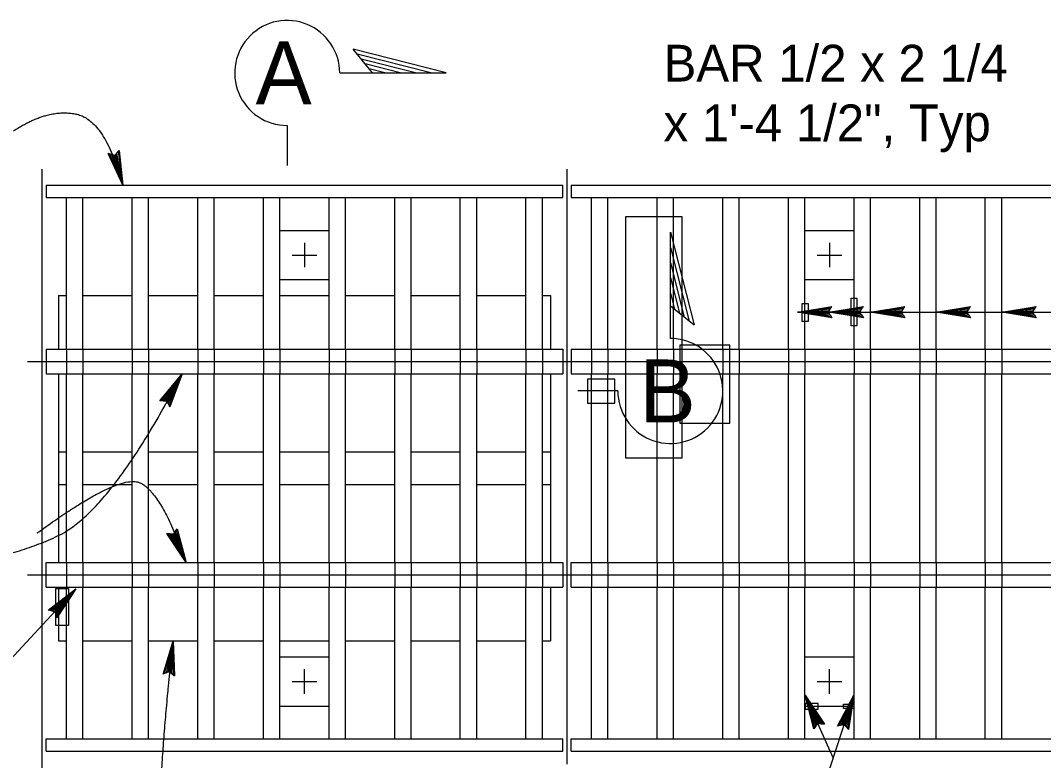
# Model space of a CAD drawing. Extents: x 0 to 2.83, y 0 to 1.83.
# Drawn here: x 1.2343 to 1.5591, y 0.4156 to 0.6506 of the extents above; entities that cross this region are included whole.
import ezdxf

# ---------------------------------------------------------------- set-up
doc = ezdxf.new("R2010")
doc.units = 0
for name, color, linetype in [('str_Center-Line-A', 7, 'Continuous'), ('str_Masking-Shape-A', 7, 'Continuous'), ('str_Misc-Steel-A', 7, 'Continuous'), ('str_Misc-Steel-C', 7, 'Continuous'), ('str_Text-A', 7, 'Continuous')]:
    doc.layers.add(name, color=color, linetype=linetype)

msp = doc.modelspace()

# ---------------------------------------------------------------- linework, layer by layer
at = {"layer": 'str_Center-Line-A'}
for p, q in [((1.24112, 0.60336), (1.24112, 0.40292)), ((1.40779, 0.60336), (1.40779, 0.4144)), ((1.23651, 0.54224), (1.75675, 0.54224)), ((1.23651, 0.47453), (1.75675, 0.47453))]:
    msp.add_line(p, q, dxfattribs=at)
at = {"layer": 'str_Masking-Shape-A'}
for points in [[(1.42637, 0.51171), (1.44433, 0.51171), (1.44433, 0.58827), (1.42637, 0.58827)], [(1.49799, 0.56241), (1.49986, 0.56241), (1.49986, 0.55357), (1.49799, 0.55357)], [(1.4825, 0.56065), (1.48437, 0.56065), (1.48437, 0.55497), (1.4825, 0.55497)], [(1.45948, 0.5475), (1.44358, 0.5475), (1.44358, 0.52267), (1.45948, 0.52267)], [(1.41431, 0.52904), (1.42295, 0.52904), (1.42295, 0.53663), (1.41431, 0.53663)], [(1.24556, 0.4702), (1.24959, 0.4702), (1.24959, 0.45843), (1.24556, 0.45843)], [(1.48345, 0.43187), (1.48752, 0.43187), (1.48752, 0.43364), (1.48345, 0.43364)], [(1.49882, 0.43212), (1.49558, 0.43212), (1.49558, 0.43344), (1.49882, 0.43344)]]:
    msp.add_lwpolyline(points, close=True, dxfattribs=at)
at = {"layer": 'str_Misc-Steel-A'}
for p, q in [((1.24242, 0.59823), (1.40649, 0.59823)), ((1.24242, 0.59823), (1.24242, 0.59432)), ((1.40649, 0.59432), (1.40649, 0.59823)), ((1.40909, 0.59823), (1.57315, 0.59823)), ((1.40909, 0.59823), (1.40909, 0.59432)), ((1.24242, 0.59432), (1.40649, 0.59432)), ((1.24893, 0.54615), (1.24893, 0.59432)), ((1.25414, 0.54615), (1.25414, 0.59432)), ((1.26977, 0.54615), (1.26977, 0.59432)), ((1.27498, 0.54615), (1.27498, 0.59432)), ((1.2906, 0.54615), (1.2906, 0.59432)), ((1.29581, 0.54615), (1.29581, 0.59432)), ((1.31143, 0.54615), (1.31143, 0.59432)), ((1.31664, 0.54615), (1.31664, 0.59432)), ((1.33227, 0.54615), (1.33227, 0.59432)), ((1.33748, 0.54615), (1.33748, 0.59432)), ((1.3531, 0.54615), (1.3531, 0.59432)), ((1.35831, 0.54615), (1.35831, 0.59432)), ((1.37393, 0.54615), (1.37393, 0.59432)), ((1.37914, 0.54615), (1.37914, 0.59432)), ((1.39477, 0.54615), (1.39477, 0.59432)), ((1.39998, 0.54615), (1.39998, 0.59432)), ((1.40909, 0.59432), (1.57315, 0.59432)), ((1.4156, 0.54615), (1.4156, 0.59432)), ((1.42081, 0.54615), (1.42081, 0.59432)), ((1.43643, 0.54615), (1.43643, 0.59432)), ((1.44164, 0.54615), (1.44164, 0.59432)), ((1.45727, 0.54615), (1.45727, 0.59432)), ((1.46248, 0.54615), (1.46248, 0.59432)), ((1.4781, 0.54615), (1.4781, 0.59432)), ((1.48331, 0.54615), (1.48331, 0.59432)), ((1.49893, 0.54615), (1.49893, 0.59432)), ((1.50414, 0.54615), (1.50414, 0.59432)), ((1.51977, 0.54615), (1.51977, 0.59432)), ((1.52498, 0.54615), (1.52498, 0.59432)), ((1.5406, 0.54615), (1.5406, 0.59432)), ((1.54581, 0.54615), (1.54581, 0.59432)), ((1.31664, 0.58391), (1.33227, 0.58391)), ((1.48331, 0.58391), (1.49893, 0.58391)), ((1.32445, 0.58), (1.32445, 0.57219)), ((1.49112, 0.58), (1.49112, 0.57219)), ((1.32055, 0.57609), (1.32836, 0.57609)), ((1.48721, 0.57609), (1.49503, 0.57609)), ((1.31664, 0.56828), (1.33227, 0.56828)), ((1.48331, 0.56828), (1.49893, 0.56828)), ((1.24242, 0.54615), (1.24242, 0.53833)), ((1.24242, 0.54615), (1.40649, 0.54615)), ((1.24893, 0.54615), (1.24893, 0.53833)), ((1.25414, 0.54615), (1.25414, 0.53833)), ((1.26977, 0.54615), (1.26977, 0.53833)), ((1.27498, 0.54615), (1.27498, 0.53833)), ((1.2906, 0.54615), (1.2906, 0.53833)), ((1.29581, 0.54615), (1.29581, 0.53833)), ((1.31143, 0.54615), (1.31143, 0.53833)), ((1.31664, 0.54615), (1.31664, 0.53833)), ((1.33227, 0.54615), (1.33227, 0.53833)), ((1.33748, 0.54615), (1.33748, 0.53833)), ((1.3531, 0.54615), (1.3531, 0.53833)), ((1.35831, 0.54615), (1.35831, 0.53833)), ((1.37393, 0.54615), (1.37393, 0.53833)), ((1.37914, 0.54615), (1.37914, 0.53833)), ((1.39477, 0.54615), (1.39477, 0.53833)), ((1.39998, 0.54615), (1.39998, 0.53833)), ((1.40649, 0.54615), (1.40649, 0.53833)), ((1.40909, 0.54615), (1.40909, 0.53833)), ((1.40909, 0.54615), (1.57315, 0.54615)), ((1.4156, 0.54615), (1.4156, 0.53833)), ((1.42081, 0.54615), (1.42081, 0.53833)), ((1.43643, 0.54615), (1.43643, 0.53833)), ((1.44164, 0.54615), (1.44164, 0.53833)), ((1.45727, 0.54615), (1.45727, 0.53833)), ((1.46248, 0.54615), (1.46248, 0.53833)), ((1.4781, 0.54615), (1.4781, 0.53833)), ((1.48331, 0.54615), (1.48331, 0.53833)), ((1.49893, 0.54615), (1.49893, 0.53833)), ((1.50414, 0.54615), (1.50414, 0.53833)), ((1.51977, 0.54615), (1.51977, 0.53833)), ((1.52498, 0.54615), (1.52498, 0.53833)), ((1.5406, 0.54615), (1.5406, 0.53833)), ((1.54581, 0.54615), (1.54581, 0.53833)), ((1.24242, 0.53833), (1.40649, 0.53833)), ((1.24893, 0.47844), (1.24893, 0.53833)), ((1.25414, 0.47844), (1.25414, 0.53833)), ((1.26977, 0.47844), (1.26977, 0.53833)), ((1.27498, 0.47844), (1.27498, 0.53833)), ((1.2906, 0.47844), (1.2906, 0.53833)), ((1.29581, 0.47844), (1.29581, 0.53833)), ((1.31143, 0.47844), (1.31143, 0.53833)), ((1.31664, 0.47844), (1.31664, 0.53833)), ((1.33227, 0.47844), (1.33227, 0.53833)), ((1.33748, 0.47844), (1.33748, 0.53833)), ((1.3531, 0.47844), (1.3531, 0.53833)), ((1.35831, 0.47844), (1.35831, 0.53833)), ((1.37393, 0.47844), (1.37393, 0.53833)), ((1.37914, 0.47844), (1.37914, 0.53833)), ((1.39477, 0.47844), (1.39477, 0.53833)), ((1.39998, 0.47844), (1.39998, 0.53833)), ((1.40909, 0.53833), (1.57315, 0.53833)), ((1.4156, 0.47844), (1.4156, 0.53833)), ((1.42081, 0.47844), (1.42081, 0.53833)), ((1.43643, 0.47844), (1.43643, 0.53833)), ((1.44164, 0.47844), (1.44164, 0.53833)), ((1.45727, 0.47844), (1.45727, 0.53833)), ((1.46248, 0.47844), (1.46248, 0.53833)), ((1.4781, 0.47844), (1.4781, 0.53833)), ((1.48331, 0.47844), (1.48331, 0.53833)), ((1.49893, 0.47844), (1.49893, 0.53833)), ((1.50414, 0.47844), (1.50414, 0.53833)), ((1.51977, 0.47844), (1.51977, 0.53833)), ((1.52498, 0.47844), (1.52498, 0.53833)), ((1.5406, 0.47844), (1.5406, 0.53833)), ((1.54581, 0.47844), (1.54581, 0.53833)), ((1.24242, 0.47063), (1.24242, 0.47844)), ((1.24242, 0.47844), (1.40649, 0.47844)), ((1.24893, 0.47844), (1.24893, 0.47063)), ((1.25414, 0.47844), (1.25414, 0.47063)), ((1.26977, 0.47844), (1.26977, 0.47063)), ((1.27498, 0.47844), (1.27498, 0.47063)), ((1.2906, 0.47844), (1.2906, 0.47063)), ((1.29581, 0.47844), (1.29581, 0.47063)), ((1.31143, 0.47844), (1.31143, 0.47063)), ((1.31664, 0.47844), (1.31664, 0.47063)), ((1.33227, 0.47844), (1.33227, 0.47063)), ((1.33748, 0.47844), (1.33748, 0.47063)), ((1.3531, 0.47844), (1.3531, 0.47063)), ((1.35831, 0.47844), (1.35831, 0.47063)), ((1.37393, 0.47844), (1.37393, 0.47063)), ((1.37914, 0.47844), (1.37914, 0.47063)), ((1.39477, 0.47844), (1.39477, 0.47063)), ((1.39998, 0.47844), (1.39998, 0.47063)), ((1.40649, 0.47844), (1.40649, 0.47063)), ((1.40909, 0.47063), (1.40909, 0.47844)), ((1.40909, 0.47844), (1.57315, 0.47844)), ((1.4156, 0.47844), (1.4156, 0.47063)), ((1.42081, 0.47844), (1.42081, 0.47063)), ((1.43643, 0.47844), (1.43643, 0.47063)), ((1.44164, 0.47844), (1.44164, 0.47063)), ((1.45727, 0.47844), (1.45727, 0.47063)), ((1.46248, 0.47844), (1.46248, 0.47063)), ((1.4781, 0.47844), (1.4781, 0.47063)), ((1.48331, 0.47844), (1.48331, 0.47063)), ((1.49893, 0.47844), (1.49893, 0.47063)), ((1.50414, 0.47844), (1.50414, 0.47063)), ((1.51977, 0.47844), (1.51977, 0.47063)), ((1.52498, 0.47844), (1.52498, 0.47063)), ((1.5406, 0.47844), (1.5406, 0.47063)), ((1.54581, 0.47844), (1.54581, 0.47063)), ((1.24242, 0.47063), (1.40649, 0.47063)), ((1.24893, 0.42245), (1.24893, 0.47063)), ((1.25414, 0.42245), (1.25414, 0.47063)), ((1.26977, 0.42245), (1.26977, 0.47063)), ((1.27498, 0.42245), (1.27498, 0.47063)), ((1.2906, 0.42245), (1.2906, 0.47063)), ((1.29581, 0.42245), (1.29581, 0.47063)), ((1.31143, 0.42245), (1.31143, 0.47063)), ((1.31664, 0.42245), (1.31664, 0.47063)), ((1.33227, 0.42245), (1.33227, 0.47063)), ((1.33748, 0.42245), (1.33748, 0.47063)), ((1.3531, 0.42245), (1.3531, 0.47063)), ((1.35831, 0.42245), (1.35831, 0.47063)), ((1.37393, 0.42245), (1.37393, 0.47063)), ((1.37914, 0.42245), (1.37914, 0.47063)), ((1.39477, 0.42245), (1.39477, 0.47063)), ((1.39998, 0.42245), (1.39998, 0.47063)), ((1.40909, 0.47063), (1.57315, 0.47063)), ((1.4156, 0.42245), (1.4156, 0.47063)), ((1.42081, 0.42245), (1.42081, 0.47063)), ((1.43643, 0.42245), (1.43643, 0.47063)), ((1.44164, 0.42245), (1.44164, 0.47063)), ((1.45727, 0.42245), (1.45727, 0.47063)), ((1.46248, 0.42245), (1.46248, 0.47063)), ((1.4781, 0.42245), (1.4781, 0.47063)), ((1.48331, 0.42245), (1.48331, 0.47063)), ((1.49893, 0.42245), (1.49893, 0.47063)), ((1.50414, 0.42245), (1.50414, 0.47063)), ((1.51977, 0.42245), (1.51977, 0.47063)), ((1.52498, 0.42245), (1.52498, 0.47063)), ((1.5406, 0.42245), (1.5406, 0.47063)), ((1.54581, 0.42245), (1.54581, 0.47063)), ((1.31664, 0.44849), (1.33227, 0.44849)), ((1.48331, 0.44849), (1.49893, 0.44849)), ((1.32445, 0.43677), (1.32445, 0.44458)), ((1.49112, 0.43677), (1.49112, 0.44458)), ((1.32055, 0.44068), (1.32836, 0.44068)), ((1.48721, 0.44068), (1.49503, 0.44068)), ((1.31664, 0.43287), (1.33227, 0.43287)), ((1.48331, 0.43287), (1.49893, 0.43287)), ((1.24242, 0.41854), (1.24242, 0.42245)), ((1.24242, 0.42245), (1.40649, 0.42245)), ((1.40649, 0.41854), (1.40649, 0.42245)), ((1.40909, 0.41854), (1.40909, 0.42245)), ((1.40909, 0.42245), (1.57315, 0.42245)), ((1.24242, 0.41854), (1.40649, 0.41854)), ((1.40909, 0.41854), (1.57315, 0.41854))]:
    msp.add_line(p, q, dxfattribs=at)
at = {"layer": 'str_Misc-Steel-C'}
for p, q in [((1.24633, 0.56321), (1.24893, 0.56321)), ((1.24633, 0.56321), (1.24633, 0.54615)), ((1.25414, 0.56321), (1.26977, 0.56321)), ((1.27498, 0.56321), (1.2906, 0.56321)), ((1.29581, 0.56321), (1.31143, 0.56321)), ((1.31664, 0.56321), (1.33227, 0.56321)), ((1.33748, 0.56321), (1.3531, 0.56321)), ((1.35831, 0.56321), (1.37393, 0.56321)), ((1.37914, 0.56321), (1.39477, 0.56321)), ((1.39998, 0.56321), (1.40258, 0.56321)), ((1.40258, 0.56321), (1.40258, 0.54615)), ((1.24633, 0.53833), (1.24633, 0.47844)), ((1.40258, 0.53833), (1.40258, 0.47844)), ((1.24633, 0.51359), (1.24893, 0.51359)), ((1.25414, 0.51359), (1.26977, 0.51359)), ((1.27498, 0.51359), (1.2906, 0.51359)), ((1.29581, 0.51359), (1.31143, 0.51359)), ((1.31664, 0.51359), (1.33227, 0.51359)), ((1.33748, 0.51359), (1.3531, 0.51359)), ((1.35831, 0.51359), (1.37393, 0.51359)), ((1.37914, 0.51359), (1.39477, 0.51359)), ((1.39998, 0.51359), (1.40258, 0.51359)), ((1.24633, 0.50318), (1.24893, 0.50318)), ((1.25414, 0.50318), (1.26977, 0.50318)), ((1.27498, 0.50318), (1.2906, 0.50318)), ((1.29581, 0.50318), (1.31143, 0.50318)), ((1.31664, 0.50318), (1.33227, 0.50318)), ((1.33748, 0.50318), (1.3531, 0.50318)), ((1.35831, 0.50318), (1.37393, 0.50318)), ((1.37914, 0.50318), (1.39477, 0.50318)), ((1.39998, 0.50318), (1.40258, 0.50318)), ((1.24633, 0.47063), (1.24633, 0.45356)), ((1.40258, 0.47063), (1.40258, 0.45356)), ((1.24633, 0.45356), (1.24893, 0.45356)), ((1.25414, 0.45356), (1.26977, 0.45356)), ((1.27498, 0.45356), (1.2906, 0.45356)), ((1.29581, 0.45356), (1.31143, 0.45356)), ((1.31664, 0.45356), (1.33227, 0.45356)), ((1.33748, 0.45356), (1.3531, 0.45356)), ((1.35831, 0.45356), (1.37393, 0.45356)), ((1.37914, 0.45356), (1.39477, 0.45356)), ((1.39998, 0.45356), (1.40258, 0.45356))]:
    msp.add_line(p, q, dxfattribs=at)
at = {"layer": 'str_Text-A'}
for p, q in [((1.36941, 0.63392), (1.33993, 0.64143)), ((1.34602, 0.63392), (1.33993, 0.64143)), ((1.36456, 0.63392), (1.3412, 0.63988)), ((1.35972, 0.63392), (1.34246, 0.63832)), ((1.35487, 0.63392), (1.34372, 0.63676)), ((1.33564, 0.63406), (1.33564, 0.63406)), ((1.33565, 0.63392), (1.36941, 0.63392)), ((1.35002, 0.63392), (1.34498, 0.6352)), ((1.31898, 0.61725), (1.31898, 0.60457)), ((1.26318, 0.608), (1.26215, 0.60831)), ((1.26678, 0.59823), (1.26215, 0.60831)), ((1.26678, 0.59823), (1.26266, 0.60816)), ((1.26318, 0.608), (1.26678, 0.59823)), ((1.26421, 0.6077), (1.26318, 0.608)), ((1.26369, 0.60785), (1.26678, 0.59823)), ((1.26494, 0.60848), (1.26421, 0.6077)), ((1.26421, 0.6077), (1.26678, 0.59823)), ((1.26678, 0.59823), (1.26457, 0.60809)), ((1.26494, 0.60848), (1.26567, 0.60926)), ((1.26678, 0.59823), (1.26494, 0.60848)), ((1.26531, 0.60887), (1.26678, 0.59823)), ((1.26567, 0.60926), (1.26678, 0.59823)), ((1.44062, 0.58335), (1.44814, 0.55388)), ((1.44062, 0.54959), (1.44062, 0.58335)), ((1.44062, 0.57851), (1.44658, 0.55514)), ((1.44062, 0.57366), (1.44502, 0.5564)), ((1.44062, 0.56881), (1.44347, 0.55766)), ((1.44062, 0.56396), (1.44191, 0.55893)), ((1.44062, 0.55997), (1.44814, 0.55388)), ((1.48094, 0.55797), (1.49188, 0.55979)), ((1.48094, 0.55797), (1.49159, 0.55934)), ((1.49131, 0.55888), (1.48094, 0.55797)), ((1.49075, 0.55797), (1.49131, 0.55888)), ((1.49096, 0.55797), (1.5019, 0.55979)), ((1.49096, 0.55797), (1.50162, 0.55934)), ((1.50133, 0.55888), (1.49096, 0.55797)), ((1.49131, 0.55888), (1.49188, 0.55979)), ((1.50077, 0.55797), (1.50133, 0.55888)), ((1.50133, 0.55888), (1.5019, 0.55979)), ((1.50414, 0.55797), (1.51508, 0.55979)), ((1.50414, 0.55797), (1.5148, 0.55934)), ((1.51452, 0.55888), (1.50414, 0.55797)), ((1.51396, 0.55797), (1.51452, 0.55888)), ((1.51452, 0.55888), (1.51508, 0.55979)), ((1.52498, 0.55797), (1.53591, 0.55979)), ((1.52498, 0.55797), (1.53563, 0.55934)), ((1.53535, 0.55888), (1.52498, 0.55797)), ((1.53479, 0.55797), (1.53535, 0.55888)), ((1.53535, 0.55888), (1.53591, 0.55979)), ((1.54581, 0.55797), (1.55675, 0.55979)), ((1.54581, 0.55797), (1.55647, 0.55934)), ((1.55618, 0.55888), (1.54581, 0.55797)), ((1.55562, 0.55797), (1.55618, 0.55888)), ((1.55618, 0.55888), (1.55675, 0.55979)), ((1.49103, 0.55842), (1.48094, 0.55797)), ((1.49075, 0.55797), (1.48094, 0.55797)), ((1.49188, 0.55614), (1.48094, 0.55797)), ((1.48094, 0.55797), (1.49131, 0.55705)), ((1.49159, 0.5566), (1.48094, 0.55797)), ((1.48094, 0.55797), (1.49103, 0.55751)), ((1.49131, 0.55705), (1.49075, 0.55797)), ((1.50105, 0.55842), (1.49096, 0.55797)), ((1.50077, 0.55797), (1.49096, 0.55797)), ((1.5019, 0.55614), (1.49096, 0.55797)), ((1.49096, 0.55797), (1.50133, 0.55705)), ((1.50162, 0.5566), (1.49096, 0.55797)), ((1.49096, 0.55797), (1.50105, 0.55751)), ((1.49131, 0.55705), (1.49188, 0.55614)), ((1.50133, 0.55705), (1.50077, 0.55797)), ((1.50133, 0.55705), (1.5019, 0.55614)), ((1.51424, 0.55842), (1.50414, 0.55797)), ((1.51396, 0.55797), (1.50414, 0.55797)), ((1.51508, 0.55614), (1.50414, 0.55797)), ((1.50414, 0.55797), (1.51452, 0.55705)), ((1.5148, 0.5566), (1.50414, 0.55797)), ((1.50414, 0.55797), (1.51424, 0.55751)), ((1.51452, 0.55705), (1.51396, 0.55797)), ((1.51452, 0.55705), (1.51508, 0.55614)), ((1.53507, 0.55842), (1.52498, 0.55797)), ((1.53479, 0.55797), (1.52498, 0.55797)), ((1.53591, 0.55614), (1.52498, 0.55797)), ((1.52498, 0.55797), (1.53535, 0.55705)), ((1.53563, 0.5566), (1.52498, 0.55797)), ((1.52498, 0.55797), (1.53507, 0.55751)), ((1.53535, 0.55705), (1.53479, 0.55797)), ((1.53535, 0.55705), (1.53591, 0.55614)), ((1.5559, 0.55842), (1.54581, 0.55797)), ((1.55562, 0.55797), (1.54581, 0.55797)), ((1.55675, 0.55614), (1.54581, 0.55797)), ((1.54581, 0.55797), (1.55618, 0.55705)), ((1.55647, 0.5566), (1.54581, 0.55797)), ((1.54581, 0.55797), (1.5559, 0.55751)), ((1.55618, 0.55705), (1.55562, 0.55797)), ((1.55618, 0.55705), (1.55675, 0.55614)), ((1.44077, 0.54959), (1.44077, 0.54959)), ((1.27858, 0.52974), (1.28559, 0.53833)), ((1.27912, 0.52976), (1.28559, 0.53833)), ((1.28559, 0.53833), (1.27965, 0.52978)), ((1.28559, 0.53833), (1.28019, 0.52979)), ((1.28073, 0.52981), (1.28559, 0.53833)), ((1.28098, 0.52934), (1.28559, 0.53833)), ((1.28124, 0.52887), (1.28559, 0.53833)), ((1.28559, 0.53833), (1.2815, 0.5284)), ((1.28559, 0.53833), (1.28176, 0.52793)), ((1.42395, 0.53292), (1.41127, 0.53292)), ((1.27965, 0.52978), (1.27858, 0.52974)), ((1.27965, 0.52978), (1.28073, 0.52981)), ((1.28073, 0.52981), (1.28124, 0.52887)), ((1.28124, 0.52887), (1.28176, 0.52793)), ((1.28181, 0.48754), (1.28074, 0.48769)), ((1.28686, 0.47844), (1.28074, 0.48769)), ((1.28686, 0.47844), (1.28127, 0.48761)), ((1.28181, 0.48754), (1.28686, 0.47844)), ((1.28287, 0.4874), (1.28181, 0.48754)), ((1.28234, 0.48747), (1.28686, 0.47844)), ((1.28347, 0.48829), (1.28287, 0.4874)), ((1.28287, 0.4874), (1.28686, 0.47844)), ((1.28686, 0.47844), (1.28317, 0.48784)), ((1.28347, 0.48829), (1.28408, 0.48917)), ((1.28686, 0.47844), (1.28347, 0.48829)), ((1.28378, 0.48873), (1.28686, 0.47844)), ((1.28408, 0.48917), (1.28686, 0.47844)), ((1.21699, 0.43244), (1.2519, 0.47013)), ((1.24313, 0.46334), (1.2519, 0.47013)), ((1.24365, 0.46324), (1.2519, 0.47013)), ((1.2519, 0.47013), (1.24418, 0.46314)), ((1.2519, 0.47013), (1.24471, 0.46303)), ((1.24523, 0.46293), (1.2519, 0.47013)), ((1.24538, 0.46241), (1.2519, 0.47013)), ((1.24552, 0.46189), (1.2519, 0.47013)), ((1.2519, 0.47013), (1.24566, 0.46138)), ((1.2519, 0.47013), (1.24581, 0.46086)), ((1.24418, 0.46314), (1.24313, 0.46334)), ((1.24418, 0.46314), (1.24523, 0.46293)), ((1.24523, 0.46293), (1.24552, 0.46189)), ((1.24552, 0.46189), (1.24581, 0.46086)), ((1.27957, 0.44295), (1.28279, 0.45356)), ((1.28006, 0.44317), (1.28279, 0.45356)), ((1.28279, 0.45356), (1.28055, 0.44339)), ((1.28279, 0.45356), (1.28104, 0.44361)), ((1.28152, 0.44383), (1.28279, 0.45356)), ((1.28194, 0.44349), (1.28279, 0.45356)), ((1.28236, 0.44315), (1.28279, 0.45356)), ((1.28279, 0.45356), (1.28277, 0.44282)), ((1.28279, 0.45356), (1.28319, 0.44248)), ((1.28055, 0.44339), (1.27957, 0.44295)), ((1.28055, 0.44339), (1.28152, 0.44383)), ((1.28152, 0.44383), (1.28236, 0.44315)), ((1.28236, 0.44315), (1.28319, 0.44248)), ((1.49227, 0.41642), (1.48343, 0.43634)), ((1.48741, 0.42737), (1.48343, 0.43634)), ((1.4862, 0.4256), (1.48343, 0.43634)), ((1.48343, 0.43634), (1.48954, 0.42708)), ((1.48848, 0.42723), (1.48343, 0.43634)), ((1.48343, 0.43634), (1.48681, 0.42648)), ((1.4865, 0.42604), (1.48343, 0.43634)), ((1.48343, 0.43634), (1.48711, 0.42693)), ((1.48794, 0.4273), (1.48343, 0.43634)), ((1.48343, 0.43634), (1.48901, 0.42715)), ((1.4849, 0.39358), (1.49884, 0.43634)), ((1.49372, 0.4265), (1.49884, 0.43634)), ((1.49424, 0.42663), (1.49884, 0.43634)), ((1.49884, 0.43634), (1.49476, 0.42676)), ((1.49884, 0.43634), (1.49528, 0.42688)), ((1.4958, 0.42701), (1.49884, 0.43634)), ((1.49615, 0.4266), (1.49884, 0.43634)), ((1.4965, 0.42619), (1.49884, 0.43634)), ((1.49884, 0.43634), (1.49684, 0.42578)), ((1.49884, 0.43634), (1.49719, 0.42537)), ((1.48681, 0.42648), (1.4862, 0.4256)), ((1.48681, 0.42648), (1.48741, 0.42737)), ((1.48741, 0.42737), (1.48848, 0.42723)), ((1.48848, 0.42723), (1.48954, 0.42708)), ((1.49476, 0.42676), (1.49372, 0.4265)), ((1.49476, 0.42676), (1.4958, 0.42701)), ((1.4958, 0.42701), (1.4965, 0.42619)), ((1.4965, 0.42619), (1.49719, 0.42537))]:
    msp.add_line(p, q, dxfattribs=at)
msp.add_lwpolyline([(1.48094, 0.55797), (1.58747, 0.55797), (1.58747, 0.55797)], dxfattribs=at)
for centre, start, end in [((1.31898, 0.63392), 0, 270.0005), ((1.44062, 0.53292), 179.9995, 90)]:
    msp.add_arc(centre, 0.01667, start, end, dxfattribs=at)
for points in [[(1.23206, 0.6155), (1.24328, 0.62284), (1.26121, 0.61874), (1.26678, 0.59823)], [(1.20948, 0.47792), (1.22971, 0.47903), (1.26305, 0.495), (1.28559, 0.53833)], [(1.23964, 0.48782), (1.26526, 0.5066), (1.27891, 0.50101), (1.28686, 0.47844)], [(1.22226, 0.38734), (1.27776, 0.39005), (1.2803, 0.43118), (1.28279, 0.45356)]]:
    msp.add_open_spline(points, degree=2, dxfattribs=at)

# ---------------------------------------------------------------- texts
for s, height, p in [('A', 0.02, (1.30893, 0.62392)), ('BAR 1/2 x 2 1/4', 0.0116666, (1.43846, 0.63119)), ('x 1\'-4 1/2", Typ', 0.0116666, (1.43846, 0.61223)), ('B', 0.02, (1.43082, 0.52292))]:
    msp.add_text(s, height=height, dxfattribs=at).set_placement(p)

doc.saveas('drawing.dxf')
